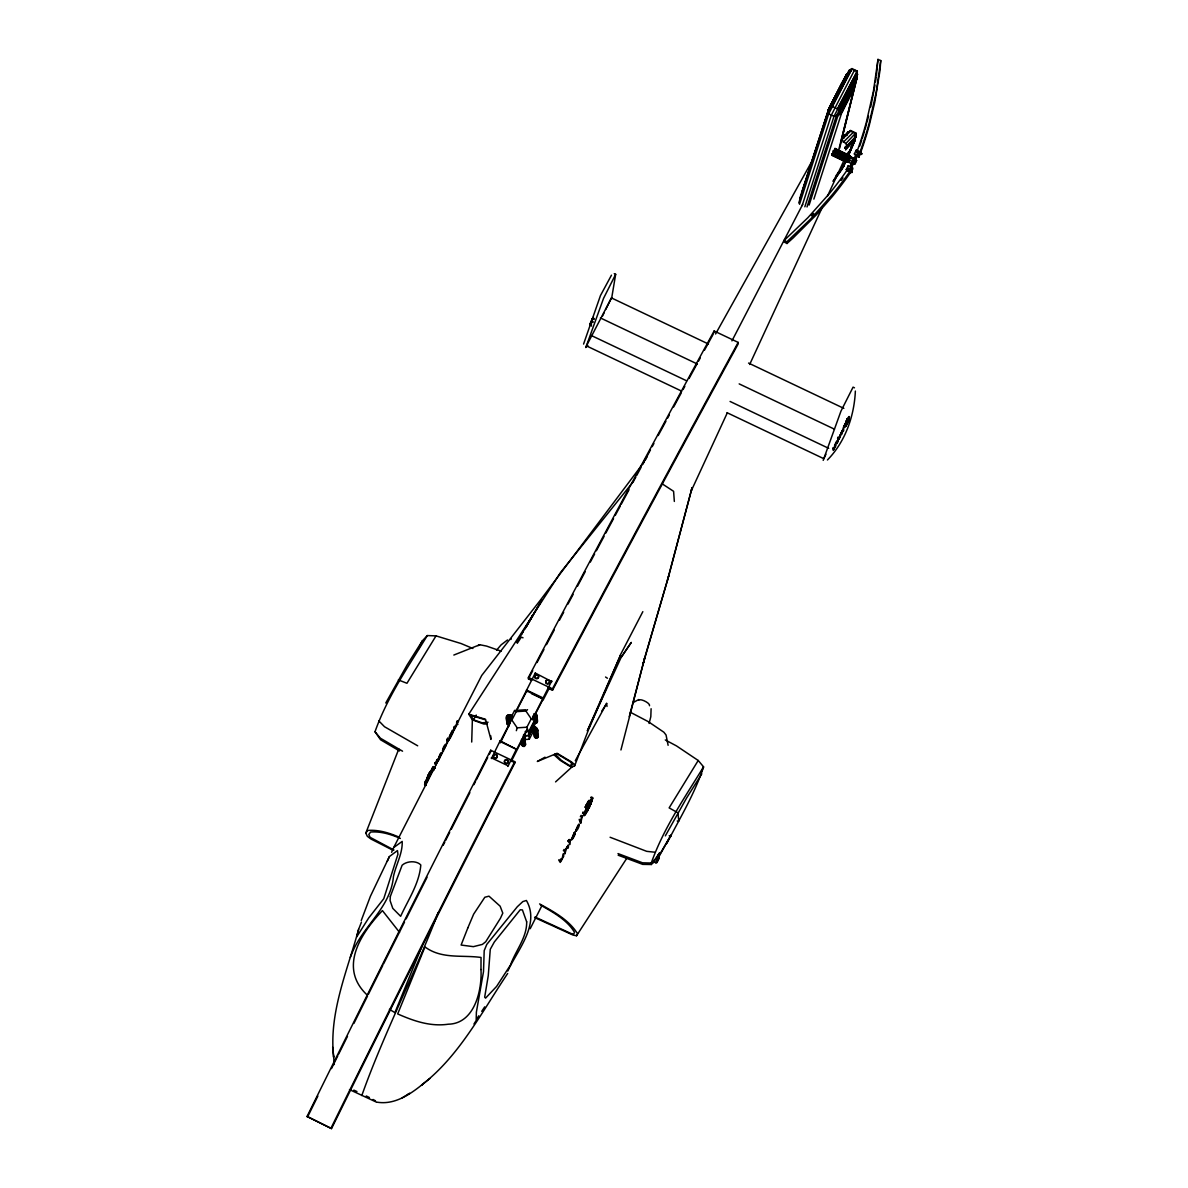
<?xml version="1.0" encoding="UTF-8"?>
<svg xmlns="http://www.w3.org/2000/svg" width="1188" height="1188" viewBox="0 0 1188 1188"><rect width="100%" height="100%" fill="white"/><g stroke="black" fill="none" stroke-linecap="round" stroke-linejoin="round"><path stroke-width="1.5" d="M446.272 744.223C445.366 742.604 440.703 751.425 443.688 750.801M457.469 723.106L457.291 720.953L458.494 721.517M831.927 154.351L851.143 163.469L855.152 163.855L856.607 160.425L853.816 158.286L834.644 149.198L835.045 148.5M845.544 423.804L846.094 424.903L848.722 419.245A5.242 0.757 -64.6 0 1 848.781 419.691L847.965 422.171A8.168 1.188 -64.6 0 1 848.47 420.359L848.484 420.344M848.499 420.433L848.499 420.552A11.301 1.648 -64.6 0 1 848.678 419.23M437.941 759.904L440.243 753.816L442.025 752.435M534.229 723.076C539.515 724.695 536.664 716.572 536.486 714.3A6.475 1.559 -34.5 0 0 534.288 714.493M585.565 810.409L587.511 806.518L585.951 805.82M848.47 418.993L848.499 418.087M431.511 770.388L433.382 770.418A6.742 0.98 -64.6 0 0 430.576 773.7A6.742 0.98 -64.6 0 0 427.398 781.422M471.71 742.04L472.364 719.854L468.755 714.196L560.513 572.527L633.115 481.853M651.098 708.731L650.816 716.691L649.094 723.477M332.67 1047.252L333.694 1057.201C328.586 1013.23 347.297 970.908 358.598 929.402L361.434 922.14M433.071 767.374L432.432 767.819L434.927 768.294M591.921 798.291L590.718 797.727M582.996 811.953C582.996 815.562 585.61 809.563 584.021 813.528M849.346 417.879C848.306 421.681 848.9 420.507 848.841 420.003M433.16 768.294L433.1 768.71A6.965 1.01 -64.6 0 1 432.536 768.725L433.16 768.294A7.455 1.084 -64.6 0 1 433.754 766.676L434.897 767.997M427.22 781.14L426.032 780.575A6.4 0.936 -64.6 0 1 425.319 782.847L425.69 780.739L426.715 782.209M855.36 391.075L855.212 393.881C853.533 418.161 844.623 442.426 827.442 459.979M441.253 753.638L440.911 755.108M424.621 784.288L425.423 783.932A7.455 1.084 -64.6 0 0 424.621 784.288L425.913 785.223M590.881 801.291L590.881 801.261A13.157 1.916 -64.6 0 1 590.807 801.855M585.105 811.656L585.639 810.795M713.988 332.759L714.122 330.977L738.179 342.411L738.045 344.193A4575.018 665.176 -64.6 0 0 552.494 690.287L547.683 688.001M583.575 344.075L600.46 295.56L611.478 275.171M877.977 59.4L873.418 91.268L866.394 122.067A385.684 371.295 -6.1 0 1 856.919 151.782L859.681 153.044L859.86 154.707A386.041 371.636 -6.1 0 0 869.349 124.963L874.843 101.945L880.026 70.315L880.754 60.573L877.977 59.4L876.402 75.542M880.754 60.573L876.195 92.471L869.17 123.3A386.041 371.636 -6.1 0 1 859.681 153.044M582.269 815.978L580.739 823.373L580.486 821.071L579.789 821.992L582.269 815.978L581.081 815.399L580.368 816.705M426.388 781.125L427.116 778.704L426.462 779.833M851.187 170.879L850.786 172.809L852.821 168.889L851.039 166.959L857.112 155.227L858.894 157.172L857.112 155.227M860.661 152.524L860.35 153.282L860.706 152.48M433.724 767.73L434.214 768.443A6.4 0.936 -64.6 0 1 433.353 769.304L433.709 768.19M521.963 742.946C525.378 753.534 525.69 737.941 524.695 733.605M845.5 423.878L846.673 421.057A19.483 2.836 -64.6 0 1 846.673 420.537L846.302 420.908M592.248 319.423L592.129 319.587A13.588 1.975 -64.6 0 0 592.055 320.032L591.238 322.542M506.474 716.423L506.504 716.245A6.475 1.485 27.4 0 1 511.33 717.121M506.979 715.8L507.009 715.621A6.311 1.44 27.4 0 1 511.716 716.468L512.384 716.78M507.692 715.399L507.721 715.235A5.851 1.337 27.4 0 1 512.087 716.022L512.726 716.319M508.509 715.31L508.538 715.146A5.168 1.173 27.4 0 1 512.384 715.859M579.269 819.319L579.254 820.151M350.312 957.365L352.019 953.088C363.216 925.526 390.748 907.513 393.436 876.61C395.856 864.909 402.747 853.519 402.183 841.431L393.703 847.534L391.624 852.316M875.452 81.898L876.18 77.146M591.03 324.294L591 324.443A5.242 0.757 -64.6 0 0 591.045 324.933M426.893 781.303L426.358 783.13L425.542 781.793M592.218 319.839L591.921 320.315A16.914 2.465 -64.6 0 0 591.966 320.73C591.312 322.943 591.134 319.795 592.782 321.399L591.446 320.834L592.574 321.621M590.302 323.685L590.288 323.834A6.608 0.965 -64.6 0 0 590.347 324.547L590.481 324.576A10.781 1.574 -64.6 0 0 590.302 323.685L591.505 324.265M844.817 424.799L844.831 424.665A10.781 1.574 -64.6 0 1 844.995 425.542L844.906 425.542A6.608 0.965 -64.6 0 1 844.817 424.799M611.686 298.025L615.666 274.309L614.27 273.641M846.168 424.591L846.539 423.448M591.446 321.532L592.738 322.082M874.962 85.076L870.73 106.935M846.539 420.923L846.48 420.775A6.697 0.98 -64.6 0 0 846.212 421.428L846.302 421.309M358.598 929.402L356.697 936.872L368.74 917.908L383.769 898.692L397.935 854.217L397.475 850.563L389.367 856.593L370.404 896.287L361.256 920.507M849.257 417.894L849.316 417.597A7.054 1.025 -64.6 0 0 849.301 416.943A12.266 1.782 -64.6 0 0 849.078 418.577L849.257 417.894A9.638 1.396 -64.6 0 0 848.811 419.973M425.185 782.268L425.69 780.739M450.237 738.149L453.103 732.387L451.856 731.437L452.539 730.13L453.727 730.709M658.301 857.795L671.101 834.971L657.736 857.795M849.672 156.578L848.336 156.994L847.801 155.494M848.752 156.222L848.336 156.994M849.153 156.489L848.395 155.361M849.539 155.777L850.311 157.276L849.925 156.608M850.252 157.677L850.489 156.786M848.425 419.616L847.965 420.908M591.966 320.73L591.891 320.849A17.983 2.614 -64.6 0 1 591.936 320.448L591.713 320.567A6.178 0.906 -64.6 0 1 591.891 319.958L592.129 319.097L591.045 323.938M845.604 423.136L847.267 418.889L848.559 418.547M429.789 775.378L428.764 774.428A10.024 1.455 -64.6 0 0 428.259 776.061L428.304 776.21A9.43 1.366 -64.6 0 0 428.185 776.744L427.235 778.704M840.168 88.105L841.045 84.541L849.286 70.33L851.989 68.607L857.32 71.132L856.815 78.571L839.619 148.352M845.945 77.398L846.821 73.819L829.076 107.9L799.702 198.574M848.41 73.894L849.286 70.33L850.771 70.998L849.286 70.33L828.006 112.266L798.737 203.029M838.416 151.069L856.815 78.571L837.926 115.726L809.117 205.064M840.896 141.862L857.543 74.265L856.103 73.522L857.543 74.265L836.263 116.186L807.008 206.964M666.706 843.614C679.729 818.487 694.713 793.777 703.578 766.854L698.217 760.483L676.521 745.93L665.295 739.946M434.63 767.968L433.323 766.602A5.628 0.817 -64.6 0 0 433.293 767.849L434.496 768.428M620.938 749.97L645.025 656.667L668.814 575.631L692.025 487.882L691.253 490.852L727.071 413.35M428.229 776.18L427.591 777.383A6.95 1.01 -64.6 0 0 427.294 778.289L427.249 778.482M866.973 122.216L868.562 116.142M428.363 775.927L428.972 774.457L429.848 775.526M629.239 716.765L645.025 656.667L643.347 663.112L668.814 575.631M667.493 580.011L692.025 487.882M847.386 420.181L847.519 419.824M592.693 318.993L593.406 317.374M846.688 423.878L847.014 422.557M847.386 418.933L847.222 419.438A12.934 1.886 -64.6 0 0 846.985 419.527L847.801 418.295M424.888 782.877L425.126 783.62A5.628 0.817 -64.6 0 0 424.888 782.877L426.076 783.441A5.628 0.817 -64.6 0 1 426.195 783.412M583.724 813.78L583.961 814.537A5.628 0.817 -64.6 0 0 583.724 813.78L582.536 813.216M592.456 318.993L592.827 318.028A6.98 1.01 -64.6 0 0 592.767 318.206L593.955 319.141M592.708 318.74L593.97 318.77L592.678 318.176M508.033 724.918L507.425 719.171A4.366 0.995 27.4 0 1 510.187 719.423A3.549 0.817 27.4 0 0 508.226 719.26L508.82 725.111L506.979 723.744L507.603 721.562M534.927 734.555L534.719 737.421L537.689 737.6L537.629 729.447A5.851 1.337 27.4 0 0 532.981 725.957L532.343 725.645M832.298 154.292L832.847 152.435L855.048 162.815L856.607 160.425M839.857 157.885L842.351 153.059L844.772 153.995L842.099 159.177L839.857 157.885L840.555 157.321M851.143 163.469L853.816 158.286M854.603 164.3L855.048 162.815M449.851 736.085L450.653 734.184M516.335 730.679L517.211 727.843L511.865 720.077L516.216 711.671L525.913 711.048L527.531 709.652M428.645 774.947L428.675 774.873A9.43 1.366 -64.6 0 1 428.927 774.101L430.026 775.215M591.297 321.324L591.579 320.433M427.65 780.397C430.279 776.313 424.755 778.704 428.007 779.625M590.733 802.152L589.723 804.796M802.123 191.535L829.076 107.9M799.509 204.291L828.675 113.84L851.989 68.607L832.031 106.356L830.278 105.747L827.932 110.974L828.675 113.84L833.991 116.365L841.386 113.751L856.815 78.571L837.926 115.726L842.277 111.776L853.355 90.392M802.182 205.554L831.333 115.102L854.647 69.869M804.84 206.816L833.991 116.365L857.32 71.132L839.114 109.831L840.258 110.499M813.869 199.124L841.386 113.751M433.293 767.849L433.323 766.602M429.551 773.908L431.437 770.18M430.739 774.487L431.244 773.15M433.486 768.131L433.754 766.676M847.801 418.458L847.43 419.884A16.914 2.465 -64.6 0 0 847.326 419.75M426.626 779.328L427.502 777.472M592.173 320.003L591.966 320.24A15.399 2.242 -64.6 0 1 592.055 319.706L592.04 319.513M656.578 859.667L658.375 854.484M657.647 858.211L659.459 853.014M847.653 418.755L847.4 419.438A17.983 2.614 -64.6 0 1 847.504 419.72L847.386 419.587A15.399 2.242 -64.6 0 0 847.193 419.498L847.029 419.349M425.868 782.253L425.839 783.486A7.262 1.054 -64.6 0 0 425.898 783.174M399.554 750.965L380.546 739.753L375.007 731.749C387.229 697.163 408.256 666.602 427.324 635.565L436.026 635.877L461.093 643.54L472.869 648.485M618.161 855.212L642.723 864.374L651.41 864.508L651.262 863.037C663.483 828.467 684.511 797.89 703.578 766.854L701.262 771.769M823.195 460.365L840.941 411.182L853.073 387.139L854.469 387.808M432.477 770.878C432.001 772.616 429.685 773.908 430.516 771.205M431.704 771.769L431.199 772.764A7.811 1.129 -64.6 0 1 431.6 772.245L430.398 771.665A7.811 1.129 -64.6 0 0 429.997 772.215M588.223 801.44C586.501 804.35 591.906 801.945 588.506 801.024M589.708 801.588L588.877 803.073M588.58 805.019L590.807 801.128M431.452 772.556A8.88 1.292 -64.6 0 0 431.081 773.076L430.65 774.056L429.254 773.447A16.469 2.391 -64.6 0 1 429.551 773.18A16.142 2.346 -64.6 0 1 429.833 772.957L430.932 773.789A13.306 1.931 -64.6 0 0 430.68 773.982L429.358 773.195A8.004 1.158 -64.6 0 1 429.878 772.393L431.6 772.245M587.793 802.479L588.906 802.85L588.119 804.335A10.024 1.455 -64.6 0 1 588.743 803.801L588.877 803.741A10.024 1.455 -64.6 0 1 589.055 803.727L588.906 804.038A9.43 1.366 -64.6 0 0 588.728 804.038L588.03 805.434L586.427 804.736A16.469 2.391 -64.6 0 0 586.293 805.122M425.185 782.61L426.032 780.575M429.833 772.957L429.729 773.21A13.306 1.931 -64.6 0 0 429.492 773.403L429.492 773.403M847.801 418.904L848.425 418.755M428.764 774.428L427.65 777.026L428.17 775.838M439.59 758.36L440.199 756.845M554.113 754.885L560.112 760.305L568.8 765.696L571.799 767.121L574.65 765.8L588.52 729.729L620.181 655.895L587.332 730.843L621.146 657.365L631.229 642.5L621.146 657.365M588.298 807.528L588.268 807.588A6.296 0.921 -64.6 0 0 587.11 810.097M587.347 808.85L587.897 807.81L587.466 809.028M393.273 850.385L371.012 839.055L367.33 836.322L365.8 833.085L398.797 748.989M847.46 419.394L847.638 418.933A6.178 0.906 -64.6 0 0 847.356 419.112L847.356 419.112M429.135 776.818L427.977 775.942L428.63 774.576L429.833 775.14A9.43 1.366 -64.6 0 1 430.13 774.665M588.015 805.36L589.248 802.717L588.877 803.578M593.644 319.141L592.619 318.533M428.734 778.467L427.22 777.709L428.007 776.046M430.932 773.789L429.759 772.69L430.739 773.759A16.469 2.391 -64.6 0 0 430.457 774.027A8.955 1.307 -64.6 0 1 430.947 773.254M428.423 778.274L429.239 776.581M588.758 803.355L587.704 802.286M590.585 800.534L589.738 802.375M590.347 803.652L589.797 804.721M654.276 859.978L653.563 862.8L654.469 861.849M846.688 161.657L845.752 161.256L840.926 170.151L843.525 164.36M854.499 137.095L855.791 132.952L850.46 130.413L841.639 138.803M427.977 775.942L428.63 774.576M422.2 945.633L394.921 1012.607L389.397 1009.34M847.193 420.834L846.821 419.854A16.914 2.465 -64.6 0 0 846.702 420.404L846.658 420.344A22.527 3.282 -64.6 0 1 846.732 420.017M850.979 172.067L851.054 171.918M861.434 153.386L861.612 153.311M590.124 801.514L590.391 800.757M429.462 776.135L428.423 775.215L429.789 775.734M570.567 765.948L572.557 764.73L572.453 763.691L569.943 761.597L557.662 754.202L554.945 753.994L561.582 760.572L569.067 765.221L570.567 765.948L571.977 762.577M842.381 166.899L840.926 170.151L845.455 161.405L847.237 161.969M848.885 153.207L854.365 140.095M848.989 154.306L855.271 139.545L854.989 137.853L844.935 148.277M842.708 167.968L844.831 162.934M849.078 152.881L856.162 136.115L855.791 132.952L845.886 143.54M848.098 156.831L848.039 155.702M848.707 157.202L848.41 155.673M846.509 161.627L848.366 160.128M847.029 161.241L848.499 160.766M849.658 157.648L850.757 157.113L850.088 156.088M848.989 160.618L848.173 161.984M588.476 803.934L587.436 802.969M847.207 419.884L847.282 419.72A13.588 1.975 -64.6 0 1 847.252 419.706L847.089 419.676A11.746 1.708 -64.6 0 0 846.895 419.72L847.044 421.027M845.41 160.959L843.732 166.172L833.026 181.185M848.781 154.529L855.271 139.545L854.989 137.853L845.99 148.47M387.258 861.374L389.367 856.593M832.194 154.069L846.91 160.603M592.441 318.948L592.53 318.74A16.914 2.465 -64.6 0 0 592.366 318.755L591.921 319.557M438.224 912.503C414.701 974.115 383.754 1033.694 361.805 1095.544M842.114 139.085L847.89 132.135L846.435 135.521L847.905 132.18L850.549 131.155L855.865 133.68L856.162 136.115L851.009 147.772M842.158 167.775L843.629 164.434M848.618 154.589L855.271 139.545L845.514 149.97M845.99 161.078L843.732 166.172L834.481 179.046M587.273 809.37L586.516 811.27A8.064 1.173 -64.6 0 0 586.961 810.424L587.065 810.216M444.371 748.841L444.951 747.594M851.083 147.46L856.162 136.115L855.048 138.461M585.714 806.281L585.194 807.261L586.709 807.513A8.88 1.292 -64.6 0 1 587.6 805.33A16.469 2.391 -64.6 0 0 587.377 806.043L587.184 806.355M587.852 802.598L588.847 803.756L589.411 802.524A6.95 1.01 -64.6 0 1 589.768 802.227M587.986 802.435L587.689 803.177M586.397 807.84A6.742 0.98 -64.6 0 1 591.089 800.667A6.742 0.98 -64.6 0 1 586.724 810.973A6.742 0.98 -64.6 0 1 586.397 807.84L586.902 806.845A7.811 1.129 -64.6 0 0 586.545 807.781M657.424 860.067L657.855 859.117M429.566 773.136L429.878 772.512A8.88 1.292 -64.6 0 1 430.249 771.992L430.398 771.665M456.801 725.081L456.073 726.581M749.658 364.493L822.081 207.796M827.531 196.005L843.881 160.618M427.338 778.333L428.541 778.912M708.419 344L611.449 297.921L586.456 345.886L681.749 391.179M534.6 917.552L573.076 935.09L576.536 935.758L577.502 933.694C569.007 919.854 553.489 911.567 539.59 903.905M825.942 454.262L823.863 458.716L726.893 412.622M418.354 649.257L422.26 640.941L427.324 635.565M430.605 773.908L430.576 773.967A13.142 1.916 -64.6 0 0 430.279 774.383L430.368 775.125M429.12 774.16L429.417 773.477A13.142 1.916 -64.6 0 0 429.091 773.804L429.224 775.111M586.917 803.771L587.986 805.048M849.064 158.063L847.43 157.083A10.083 2.302 27.4 0 0 846.108 156.489L833.337 150.965L847.608 157.291M843.762 137.986L845.292 134.808L846.792 134.541M849.153 152.272L855.271 139.545M860.513 153.683L860.543 153.905M851.974 172.542L852.152 172.468M393.703 847.534L481.719 675.467L540.525 599.955L644.208 461.909M846.302 135.447L847.905 132.18M846.48 425.052L848.663 421.057L845.366 426.789L845.96 425.868A6.579 0.95 -64.6 0 1 846.153 425.705L845.886 425.363A8.168 1.188 -64.6 0 1 846.539 424.918M455.88 726.492L457.291 720.953M602.45 316.157L604.098 312.845M605.731 309.519L611.449 297.921M438.016 760.379L439.025 758.687M435.268 762.666L434.823 763.557L437.362 759.414L438.595 760.335M436.456 763.245L436.026 764.122L437.867 760.973M440.585 756.043L441.446 754.38M429.254 774.383L429.165 774.561M530.204 928.704L541.49 906.459M385.773 702.999L407.039 665.131L422.26 640.941M615.666 274.309L603.549 298.351L585.788 347.535L587.852 345.47M446.926 739.738C450.207 741.431 445.01 740.302 447.683 738.297L448.93 739.381L447.683 738.297M446.985 740.258L447.728 738.802M447.327 743.406L447.03 740.748L447.787 739.307L448.975 739.872M453.712 727.873L454.455 726.417L455.657 726.997L454.9 728.437L453.712 727.873L453.994 730.531L454.662 729.239M436.739 761.033L437.362 759.414M437.897 761.256L438.565 759.978M449.97 738.283L449.227 739.738L449.242 736.798L451.856 731.437M509.207 725.868L508.761 721.71L514.582 710.498L525.675 709.771M491.416 758.583L500.133 740.822L516.721 749.435L527.413 728.808M515.844 711.434L535.268 673.047L551.856 681.66M510.914 720.953L500.222 741.594L500.133 740.822M510.142 723.047L500.356 742.856M516.721 710.35L526.596 691.297L526.67 692.069M841.045 84.541L827.932 110.974L846.821 73.819L830.278 105.747M523.745 736.1L529.299 735.417L526.893 727.219L531.244 718.814L525.913 711.048M507.915 766.438L516.646 748.678M532.358 719.275L551.781 680.887M527.472 729.313L511.256 761.523M532.402 719.779L543.109 699.153L531.541 693.658M549.539 686.738L547.906 689.278M549.584 687.555L543.183 699.91L543.109 699.153M532.625 717.077L534.674 720.047L528.853 731.273L525.155 731.511M528.972 732.447L534.793 721.22M731.942 340.882L802.672 204.41M532.001 729.803L528.912 735.758L529.284 739.233L524.116 739.575M532.625 729.001L529.299 735.417L523.745 735.773M529.284 739.233L533.917 730.293M848.039 171.503L846.242 169.572L848.277 165.637L849.94 166.439L856.013 154.707L854.35 153.92L856.385 150L858.167 151.945M857.261 153.698L858.048 150.787M850.073 167.582L851.588 164.657M849.004 170.879L849.91 169.112L848.826 168.592L847.905 170.359L846.242 169.572M853.43 163.706L851.157 168.102L851.039 166.959M854.959 160.781L857.231 156.385M852.702 167.746L850.667 171.666L851.172 170.864M858.775 156.029L860.81 152.094L859.147 151.307M858.894 157.172L860.81 152.094M620.136 655.42L642.842 611.657M564.107 849.39L563.424 850.697L564.627 851.261L564.909 853.92L566.587 847.89L567.448 846.569L567.745 848.44L568.503 846.985L568.235 844.995L564.627 851.261M568.933 840.094L568.176 841.535L569.379 842.099L569.661 844.757L570.121 840.659L569.379 842.099M568.116 841.045L569.319 841.609L570.017 839.649L568.874 839.589M569.319 841.609L570.017 839.649M559.86 860.454L560.617 859.013L560.87 860.869L561.776 859.577L563.454 853.533L563.736 856.192L560.231 862.443L558.657 859.889M665.339 835.862L686.605 797.994L701.811 773.819M429.061 775.274L428.616 776.106M586.679 805.167L586.337 805.212A13.142 1.916 -64.6 0 1 586.59 804.41L587.926 806.296L587.941 804.692A9.43 1.366 -64.6 0 1 588.253 804.365L588.283 804.35M587.867 805.657L586.13 805.672M649.509 705.731C650.608 703.296 640.184 698.009 638.817 700.296M832.031 106.356L837.347 108.88L857.32 71.132M587.822 805.256L586.323 805.241M587.837 805.345L587.496 805.954A13.306 1.931 -64.6 0 0 587.258 806.667L585.684 806.177L587.258 806.667M587.585 806.281L586.308 804.855M428.512 776.313L428.927 774.101M445.292 746.91L445.856 745.886M843.554 138.001L845.292 134.808M587.154 809.266L586.724 810.038M429.358 773.195L429.997 772.052M575.274 760.751L606.667 703.385L606.994 706.459M442.426 750.593L445.5 745.619M645.114 460.291L646.925 457.053M715.577 333.991L813.141 159.103M428.185 776.744L428.036 777.011A10.024 1.455 -64.6 0 1 428.155 776.477L427.22 777.709M830.858 105.91L851.989 68.607M516.884 642.396L519.646 637.6M521.502 634.407L532.58 615.25M526.18 626.967L541.876 600.029L525.096 628.333M525.081 628.808L533.367 614.641M488.06 722.2L482.18 722.839L473.448 719.779L476.225 715.042M520.433 636.204L523.225 631.481M587.525 805.806L587.54 805.776A13.142 1.916 -64.6 0 1 587.793 804.974M586.293 805.39L587.496 805.954M588.906 802.85L588.639 803.534M592.248 319.32L592.159 319.468A12.934 1.886 -64.6 0 1 592.203 319.067M507.662 973.462C481.541 1012.325 459.311 1056.102 421.517 1085.119L429.863 1078.496M436.026 635.877L406.949 683.278L398.351 679.922M601.781 711.152L606.667 703.385M698.217 760.483L669.141 807.885L677.903 812.8L678.794 821.086L677.219 820.982M434.214 769.334A6.965 1.01 -64.6 0 1 433.739 769.289C430.858 769.631 433.071 766.468 434.229 768.517M659.37 853.103L651.41 864.508M473.953 1024.011L476.18 1020.507L476.373 1012.191L483.501 971.635L484.199 950.623L486.783 944.415L517.315 906.741L522.824 901.588L526.403 900.474C540.317 924.546 517.433 950.058 507.825 971.027M517.285 643.302L521.235 637.169L523.017 637.793M441.847 753.682L442.53 752.687M428.289 775.541L429.64 775.972M576.536 935.758L626.477 858.761M846.702 159.534L845.381 159.816M845.485 159.949L846.999 159.548M846.866 160.009L845.648 159.994L846.554 160.157M847.43 159.667L845.93 160.053M847.252 160.276L845.93 160.662A10.841 7.796 16.7 0 1 844.52 160.157L832.045 154.024M847.905 159.875L846.895 160.38M847.712 160.514L846.005 161.301M847.816 161.687L848.752 160.38M849.049 160.781L848.113 161.375M451.098 733.367L451.871 732.595L452.064 734.243M425.868 783.887L424.814 784.912A8.509 1.233 -64.6 0 1 425.913 783.56M476.789 1018.799L478.779 1015.814M481.734 1011.33L484.704 1006.86M846.405 160.796L848.41 160.855M846.465 161.39L847.757 161.152M848.811 161.776L847.965 162.236M835.535 176.418L838.669 171.874M534.318 725.333L535.12 724.205L534.377 717.641L532.818 717.879M845.618 426.136L845.529 426.254A9.638 1.396 -64.6 0 0 844.906 426.433M428.126 775.764L429.566 776.492M833.412 181.155L842.114 169.127M365.8 833.085L367.745 830.442C378.69 829.566 389.516 832.981 399.435 837.302M845.737 426.477L844.95 426.596M425.913 784.229L425.497 784.629A7.529 1.099 -64.6 0 1 425.972 783.813M591.134 321.993L592.649 322.438M432.566 769.319L432.803 770.047A7.262 1.054 -64.6 0 1 432.566 769.319L433.769 769.883A7.262 1.054 -64.6 0 0 433.754 770.314M496.554 650.192L501.128 644.846L507.499 639.976M591.357 321.636L592.589 322.438M841.787 139.679L850.549 131.155M843.213 142.278L853.207 132.417M844.906 148.069L856.162 136.056M846.435 154.336L851.232 149.213M811.434 215.815L813.661 213.469M589.189 800.192L588.669 800.816L589.857 801.38M655.657 863.141L656.266 859.77L658.642 856.459M842.96 137.823L846.732 133.917L841.802 139.026M846.895 160.172L846.465 159.89M848.277 161.316L847.311 161.271M593.451 317.107L592.396 319.037M555.568 781.897L571.799 767.121M784.169 240.422L807.914 217.671L829.283 193.689A385.684 371.295 -6.1 0 0 848.262 168.503L850.979 169.839L851.157 171.518A386.041 371.636 -6.1 0 1 832.149 196.733L816.334 214.85L793.153 237.927L786.991 243.495L784.347 242.085L784.169 240.422L786.812 241.832L786.991 243.495M786.812 241.832L810.587 219.067L831.971 195.055A386.041 371.636 -6.1 0 0 850.979 169.839M423.403 1083.649C410.469 1094.148 394.98 1105.003 377.339 1102.226M842.099 159.177L842.841 158.568M632.892 702.732L638.743 699.524M847.326 161.538L845.737 160.87A10.083 7.262 16.7 0 1 844.445 160.439A11.108 7.989 16.7 0 0 845.915 160.9A10.841 7.796 16.7 0 1 844.445 160.41L846.331 161.093M588.431 804.217L587.228 803.474M849.583 159.207L833.278 151.128M408.019 1094.297L409.652 1093.302L402.257 1097.801M841.802 167.345L843.732 166.172L843.035 164.983M434.511 767.166L434.585 767.121A5.628 0.817 -64.6 0 0 434.363 768.057M592.159 797.504L592.144 798.767A5.628 0.817 -64.6 0 1 592.159 797.504L591.179 796.94M545.025 757.187L537.318 761.478L557.098 753.281L571.294 761.775L574.517 764.463L574.65 765.8M508.761 721.71L511.865 720.077M478.022 645.619L479.818 644.742L486.531 646.079L501.158 651.158M846.272 160.217L847.712 160.662M453.831 655.048L479.818 644.742M847.98 162.073L848.826 161.063L847.905 161.405M532.759 717.329L533.62 717.344M848.395 161.42L847.103 161.91M511.33 638.624L510.87 639.5M834.644 149.198L847.564 154.96M517.211 727.843L526.893 727.219M846.658 161.167L844.876 160.291M847.593 161.717L831.912 154.485M849.762 159.103L846.45 157.247M487.377 724.012L483.754 724.012L472.364 719.854M651.262 863.037L642.56 862.815L617.983 853.578M847.593 161.984L846.108 161.761A10.083 9.563 51.3 0 1 844.713 161.182L832.105 155.093M468.755 714.196L485.521 719.26L490.926 739.426L490.778 735.817M847.994 161.375L846.331 160.662M845.158 146.852L846.42 146.584L846.45 144.297L842.129 140.199M655.137 852.256L646.688 851.336L610.097 837.258M846.212 160.425L845.307 160.053M846.613 161.241L845.678 160.588M605.553 677.026L607.395 678.229M845.797 160.87L845.024 160.647M846.509 162.088L845.856 161.835A10.083 9.563 51.3 0 1 844.534 161.316L832.001 155.361M846.851 161.019L845.069 160.573M510.246 719.215L509.043 719.186L509.34 722.141M845.143 160.41L846.405 161.063M376.626 1102.226L349.48 1089.589M845.589 160.811L844.802 160.558M845.841 161.226L844.594 161.033L845.722 161.657M531.244 718.814L534.674 720.047M845.336 160.276L844.653 159.994A10.083 7.262 16.7 0 0 845.901 160.529M485.105 719.72L470.864 715.399L473.448 719.779M511.657 718.176L510.989 717.864A6.311 1.44 27.4 0 0 506.281 717.017L506.875 722.957M511.375 718.903L510.751 718.606A5.851 1.337 27.4 0 0 506.385 717.819L506.979 723.744M353.846 1090.124L356.949 1091.534M400.341 838.461C391.045 834.347 380.873 831.214 370.611 832.045L368.785 834.511L370.107 837.332L393.956 849.984M851.41 68.949L856.726 71.488M857.142 152.554L858.36 154.217M856.147 155.866L854.35 153.92M834.986 148.396L850.044 155.925L849.286 155.539M834.822 148.678L847.475 154.603M834.733 148.856L847.386 154.767M834.897 149.688L842.678 153.4M834.822 149.866L842.544 153.712M834.748 150.104L842.53 153.816M834.095 150.03L856.058 160.87M833.516 150.638L846.316 156.771M852.984 160.573L854.068 161.093M833.234 151.262L846.272 157.573M832.135 153.861L844.727 159.816M832.179 154.915L844.787 161.019M748.544 363.068L843.836 408.36M600.415 317.939L697.371 364.018M739.174 383.887L834.466 429.18M590.213 324.755A12.266 1.782 -64.6 0 1 590.659 325.111L590.317 325.23A7.054 1.025 -64.6 0 1 590.213 324.769L591.401 325.349M591.55 326.076L591 325.289A9.638 1.396 -64.6 0 0 590.377 325.467M591.297 335.506L686.605 380.799M730.071 401.455L828.704 448.336M714.122 330.977A4579.488 665.829 -64.6 0 0 528.408 677.412L552.465 688.847L552.494 690.287M528.408 677.412L528.437 678.853L531.645 680.382M526.462 690.035L542.961 697.876M526.536 690.807L543.05 698.648M501.871 742.381L515.072 748.663M456.548 722.393L457.9 724.442M490.674 750.222L514.731 761.657L514.968 762.711A4575.018 665.176 -64.6 0 0 331.526 1128.6L307.068 1116.438A4579.488 665.829 -64.6 0 1 490.674 750.222L490.911 751.276A4575.018 665.176 -64.6 0 0 489.293 754.454M451.9 731.823L453.103 732.387M669.215 835.743L670.789 836.5M510.157 760.424L514.968 762.711M587.837 802.049L589.04 802.628M491.327 757.825L507.84 765.666M587.035 803.474L588.357 804.276M586.753 804.128L587.941 804.692M585.55 806.474L586.753 807.038M447.03 740.748L448.232 741.312M434.674 763.379L436.323 764.716L435.09 763.795M432.417 767.775L433.605 768.339M430.992 770.715L432.194 771.279M430.145 771.814L431.333 772.393M429.878 772.393L431.081 773.076M429.091 773.804L430.279 774.368M568.072 840.525L569.26 841.089M427.843 776.239L429.046 776.804M427.591 777.175L428.823 777.828M427.086 778.066L428.289 778.63M426.551 779.551L427.754 780.115M425.126 783.62L426.329 784.199M424.814 784.912L426.017 785.476M535.075 917.047L571.339 933.634L573.685 934.08L574.517 932.298C566.943 919.705 552.925 912.221 540.481 905.063M307.068 1116.438L331.526 1128.6M630.279 712.221L648.188 721.591L663.869 732.209L666.052 735.001L668.116 745.292M846.153 156.43L846.925 156.816M532.551 725.838L532.981 726.046A3.549 0.817 27.4 0 1 533.783 726.492M532.031 726.12L532.714 726.462A6.311 1.44 27.4 0 1 537.733 730.219L537.793 730.442M531.675 726.774L532.373 727.115A6.475 1.485 27.4 0 1 537.511 730.976L537.585 731.214M531.318 727.516L531.986 727.858A6.311 1.44 27.4 0 1 537.006 731.615L537.689 737.6M531.006 728.229L531.645 728.541A5.851 1.337 27.4 0 1 536.293 732.031L536.976 738M530.798 728.793L531.378 729.18A5.168 1.173 27.4 0 1 535.491 732.164L536.159 738.104M530.798 729.209L531.244 729.432A3.549 0.817 27.4 0 1 534.051 731.541L534.719 737.421M366.275 1095.975L369.379 1097.504M847.326 154.633L849.732 155.643M847.118 155.064L847.935 155.39M846.391 157.009L847.846 158.672M846.732 156.979L848.603 158.123L847.712 157.232M845.886 156.935A10.841 2.48 27.4 0 1 847.267 157.618L848.232 157.915M845.811 157.083A10.083 2.302 27.4 0 1 847.089 157.722L848.945 158.316M531.378 729.18L533.694 731.006M837.347 108.88L839.114 109.831M524.235 742.351L525.645 744.148M373.106 1099.479L375.467 1100.816M845.975 156.757A11.108 2.539 27.4 0 1 847.386 157.455L849.598 158.776M846.747 157.41L847.46 158.197M846.717 157.588L847.876 158.316M531.927 728.823L532.907 729.447M402.554 751.187L380.368 738.194L375.007 731.749M847.965 157.38L849.598 158.568M848.202 158.331L849.272 158.761M846.851 157.662L848.306 158.925M417.686 745.812L384.511 726.729L378.883 720.953M846.97 157.737L848.796 159.118M847.727 155.168L848.811 156.163M848.737 155.836L849.064 156.059A11.108 7.989 16.7 0 0 848.618 155.851L848.885 156.311M661.835 483.605L673.596 491.312L674.339 501.44M848.841 155.049A10.083 9.563 51.3 0 0 847.608 154.336A11.108 10.529 51.3 0 1 848.945 155.064L849.346 155.316M514.582 710.498L516.216 711.671M537.258 734.258L538.416 736.204M849.836 155.821L850.549 156.757M850.029 157.276L849.583 156.267M399.539 932.372L382.417 910.587C360.558 933.709 338.625 967.492 366.528 994.415M533.501 730.011L534.303 736.738M535.981 713.929L535.907 713.75A6.311 1.515 -34.5 0 0 533.768 713.929M536.857 716.022L536.798 715.859A5.851 1.411 -34.5 0 0 533.07 716.854M535.847 728.318L535.803 728.17A3.549 0.817 27.4 0 0 534.169 726.729M849.42 156.771L849.034 155.984A10.841 7.796 16.7 0 0 848.618 155.732M856.385 150L856.503 151.143M848.277 165.637L848.41 166.795M535.268 673.047L535.343 673.804M537.481 721.769L536.798 715.042A6.311 1.515 -34.5 0 0 534.065 715.473M537.154 722.512L536.545 716.75A5.168 1.247 -34.5 0 0 532.64 717.804M536.575 723.076L535.951 717.329A4.366 1.054 -34.5 0 0 532.669 718.205M538.194 736.976L537.228 728.793A5.168 1.173 27.4 0 0 533.13 725.705L532.551 725.423A4.366 0.995 27.4 0 1 536.649 728.511M535.803 723.373L535.149 717.522A3.549 0.846 -34.5 0 0 532.892 718.131M535.357 737.897L534.749 732.164A4.366 0.995 27.4 0 0 530.724 729.135M525.542 744.935L524.695 735.951M524.487 738.446L524.947 742.752M525.126 745.619L524.146 734.941M524.457 746.109L523.448 735.045M523.67 746.302L522.809 737.51M522.854 746.213L522.141 739.337M522.141 745.812L521.473 739.456M521.131 741.55L521.651 745.188M507.38 724.428L506.786 718.532A5.168 1.173 27.4 0 1 510.647 719.23M454.455 726.417L454.618 727.843M524.918 739.174L524.606 734.644M333.546 1055.924L334.318 1064.522M524.636 735.105L524.68 736.129M524.517 733.501L524.606 734.837M429.046 775.2A9.222 1.337 -64.6 0 1 428.423 776.388M429.254 773.462A8.955 1.307 -64.6 0 1 429.759 772.69M426.121 781.006A6.95 1.01 -64.6 0 1 429.789 772.334A6.95 1.01 -64.6 0 1 432.224 770.373M433.041 767.953A6.4 0.936 -64.6 0 1 432.165 768.74M432.759 770.344A8.509 1.233 -64.6 0 1 433.041 769.542M430.813 773.685A16.142 2.346 -64.6 0 1 431.021 773.522M434.719 767.953A7.455 1.084 -64.6 0 1 434.942 767.24M585.149 807.305A6.95 1.01 -64.6 0 1 585.877 805.672M587.481 802.568A6.95 1.01 -64.6 0 1 588.253 801.306M844.742 425.72A12.266 1.782 -64.6 0 1 845.188 426.076L844.846 426.195A7.054 1.025 -64.6 0 1 844.742 425.735M847.519 154.366A10.841 10.276 51.3 0 1 848.856 155.108M846.049 156.608A10.841 2.48 27.4 0 1 847.43 157.291M866.572 123.745A385.684 371.295 -6.1 0 1 864.879 129.774M864.433 131.274A385.684 371.295 -6.1 0 1 862.146 138.729M861.671 140.214A385.684 371.295 -6.1 0 1 859.696 146.124M842.99 177.858A385.684 371.295 -6.1 0 1 841.134 180.398M532.788 716.112A6.311 1.515 -34.5 0 1 533.442 715.77M509.31 715.518A4.366 0.995 27.4 0 1 512.087 715.77M510.172 715.755A3.549 0.817 27.4 0 1 510.825 715.77M535.432 675.497A1.931 1.856 -6.1 0 1 538.535 676.284A1.931 1.856 -6.1 0 1 536.56 678.749A1.931 1.856 -6.1 0 1 534.971 676.076M548.574 680.457A1.931 1.856 -6.1 0 1 549.153 683.352A1.931 1.856 -6.1 0 1 546.094 683.159A1.931 1.856 -6.1 0 1 547.089 680.353M528.437 678.853A4575.018 665.176 -64.6 0 1 532.744 670.7M537.035 662.548A4575.018 665.176 -64.6 0 1 543.911 649.524M546.495 644.653A4575.018 665.176 -64.6 0 1 554.232 630.026M559.385 620.299A4575.018 665.176 -64.6 0 1 563.691 612.191M567.983 604.083A4575.018 665.176 -64.6 0 1 573.136 594.371M577.442 586.293A4575.018 665.176 -64.6 0 1 585.179 571.755M590.332 562.072A4575.018 665.176 -64.6 0 1 594.624 554.009M596.346 550.787A4575.018 665.176 -64.6 0 1 604.083 536.308M605.806 533.085A4575.018 665.176 -64.6 0 1 613.528 518.636M615.25 515.414A4575.018 665.176 -64.6 0 1 620.403 505.791M621.265 504.202A4575.018 665.176 -64.6 0 1 629.001 489.783M633.293 481.779A4575.018 665.176 -64.6 0 1 635.877 476.982M636.738 475.393A4575.018 665.176 -64.6 0 1 641.03 467.404M642.738 464.211A4575.018 665.176 -64.6 0 1 650.475 449.866M652.197 446.673A4575.018 665.176 -64.6 0 1 653.905 443.495M658.197 435.536A4575.018 665.176 -64.6 0 1 665.933 421.235M667.656 418.057A4575.018 665.176 -64.6 0 1 669.364 414.879M673.655 406.949A4575.018 665.176 -64.6 0 1 681.377 392.693M683.1 389.53A4575.018 665.176 -64.6 0 1 684.823 386.367M689.099 378.467A4575.018 665.176 -64.6 0 1 696.821 364.256M698.544 361.107A4575.018 665.176 -64.6 0 1 700.267 357.944M704.558 350.059A4575.018 665.176 -64.6 0 1 713.127 334.333M552.465 688.847A4579.488 665.829 -64.6 0 1 738.179 342.411M307.469 1117.166A4575.018 665.176 -64.6 0 1 317.864 1096.108M331.467 1068.621A4575.018 665.176 -64.6 0 1 337.867 1055.701M338.669 1054.083A4575.018 665.176 -64.6 0 1 347.475 1036.337M353.89 1023.432A4575.018 665.176 -64.6 0 1 367.523 996.034M368.325 994.43A4575.018 665.176 -64.6 0 1 382.788 965.458M383.59 963.854A4575.018 665.176 -64.6 0 1 404.514 922.096M406.118 918.888A4575.018 665.176 -64.6 0 1 427.071 877.234M443.198 845.262A4575.018 665.176 -64.6 0 1 444.817 842.069M445.619 840.465A4575.018 665.176 -64.6 0 1 449.658 832.491M451.277 829.298A4575.018 665.176 -64.6 0 1 460.172 811.76M460.974 810.157A4575.018 665.176 -64.6 0 1 469.869 792.634M473.908 784.674A4575.018 665.176 -64.6 0 1 475.527 781.496M476.329 779.907A4575.018 665.176 -64.6 0 1 487.674 757.632M331.125 1127.872A4579.488 665.829 -64.6 0 1 514.731 761.657M480.977 969.527C482.135 990.45 474.487 1023.685 448.322 1024.205C430.442 1026.803 413.855 1021.056 397.683 1013.928L424.962 946.94C441.743 959.355 461.894 954.81 481.036 957.454L480.977 969.527M575.423 831.674C580.457 828.214 580.724 816.423 575.423 831.674M526.67 921.843C526.997 937.629 515.518 950.697 510.528 964.968L496.614 986.396L485.58 998.128L484.674 997.178L488.268 975.66L490.273 949.301L494.342 941.965L520.24 909.756L522.423 909.949L526.67 921.843M844.074 425.497L843.51 431.036L842.901 429.017L844.074 425.497M571.19 839.723C572.839 841.401 578.972 825.2 572.081 839.025C574.695 830.635 576.121 829.105 571.19 839.723M591.431 801.351L589.664 805.865A8.628 1.247 -64.6 0 1 590.778 802.895L590.792 803.118A6.356 0.921 -64.6 0 1 591.253 801.261L591.431 801.351M839.04 437.511L839.292 438.506L840.629 435.491L838.906 439.337L840.347 434.452L839.04 437.511M591.847 800.088L591.639 800.964A7.262 1.054 -64.6 0 1 591.416 800.237L591.847 800.088M835.803 443.629L835.595 446.317L835.312 443.659L837.08 440.718L837.392 442.842L837.02 443.57L836.679 441.624L835.803 443.629M591.995 799.212L591.936 799.628A6.965 1.01 -64.6 0 1 591.386 799.628L591.995 799.212M841.178 433.234L842.322 431.081L841.178 433.234M390.332 896.45L390.08 900.563L392.768 908.345L400.638 916.304C408.241 899.598 419.319 883.62 420.804 864.953C416.617 860.454 406.771 860.869 402.108 865.265L390.332 896.45M840.792 433.991C842.262 437.585 844.089 423.923 840.792 433.991M584.154 813.557L584.258 814.448A6.965 1.01 -64.6 0 0 584.615 812.681L584.199 813.854A6.4 0.936 -64.6 0 0 584.867 811.478L584.154 813.557M834.511 447.267L833.709 449.42L833.308 447.534L832.922 448.247L833.234 450.371L835.001 447.445L834.719 444.787L834.511 447.267M583.457 815.206L584.258 814.849A7.455 1.084 -64.6 0 0 583.457 815.206M425.304 783.263L425.408 783.531A6.965 1.01 -64.6 0 0 425.779 781.763L425.304 783.263M656.741 862.696L659.251 857.84L656.741 862.696M584.407 814.226L584.689 814.389A7.262 1.054 -64.6 0 0 584.704 813.171L584.422 814.062M592.634 797.846L591.995 799.91A7.455 1.084 -64.6 0 1 592.589 797.594L592.634 797.846M584.897 813.735L585.565 813.394A6.356 0.921 -64.6 0 0 584.986 813.349L584.897 813.735M848.975 418.844L848.9 419.26A14.122 2.049 -64.6 0 1 848.737 418.414L848.915 418.414A5.435 0.787 -64.6 0 1 848.975 418.844M849.019 418.146L849.004 418.28A12.326 1.797 -64.6 0 1 848.692 417.834L848.975 417.745A5.212 0.757 -64.6 0 1 849.019 418.146M590.585 324.131L590.57 324.265A5.212 0.757 -64.6 0 0 590.614 324.68L590.644 324.71A12.326 1.797 -64.6 0 0 590.778 323.403L590.585 324.131M845.114 425.111L845.099 425.23A5.138 0.743 -64.6 0 0 845.173 425.69A12.326 1.797 -64.6 0 0 845.307 424.368L845.114 425.111M438.773 757.647L441.03 753.266L438.773 757.647M590.748 324.369L590.733 324.502A5.435 0.787 -64.6 0 0 590.763 324.963L590.896 325.007A14.122 2.049 -64.6 0 0 590.852 323.908L590.748 324.369M851.796 172.052L852.167 171.339L851.796 172.052M861.404 154.425L861.775 153.712L861.404 154.425M845.277 425.349L845.262 425.482A5.435 0.787 -64.6 0 0 845.292 425.928L845.425 425.987A14.122 2.049 -64.6 0 0 845.381 424.888L845.307 425.2M592.574 798.633L591.386 801.989A8.509 1.233 -64.6 0 1 592.574 798.633M849.182 417.211L849.093 417.656A10.781 1.574 -64.6 0 1 849.049 416.528L849.093 416.543A6.608 0.965 -64.6 0 1 849.168 417.226M576.299 829.67L578.556 825.318L576.299 829.67M845.114 424.458L845.099 424.591A5.643 0.817 -64.6 0 0 845.084 424.977L845.173 424.829A8.791 1.277 -64.6 0 0 845.396 423.492L845.114 424.458M845.559 425.274L845.529 425.423A5.242 0.757 -64.6 0 0 845.574 425.898L845.901 425.779A11.301 1.648 -64.6 0 0 845.559 425.259M590.495 323.047L590.481 323.166A5.227 0.757 -64.6 0 0 590.466 323.685L590.51 323.567A6.801 0.995 -64.6 0 0 590.674 322.408L590.525 322.913M845.024 424.012L845.01 424.131A5.227 0.757 -64.6 0 0 844.995 424.651L845.039 424.532A6.801 0.995 -64.6 0 0 845.203 423.374L845.054 423.893M590.614 323.359L590.585 323.492A5.495 0.802 -64.6 0 0 590.555 324.012A8.791 1.277 -64.6 0 0 590.867 322.527L590.614 323.359M592.07 800.623L590.466 804.38A7.529 1.099 -64.6 0 1 592.07 800.623M588.743 804.41L588.075 805.865A9.222 1.337 -64.6 0 0 588.684 804.543L588.743 804.41M431.199 772.616L430.546 773.759A8.004 1.158 -64.6 0 1 431.066 772.957L431.199 772.616M467.894 927.754L461.107 945.054L473.373 946.658L482.343 944.415L485.699 941.772L500.386 918.369L502.806 913.127L500.133 906.192L488.996 896.168L484.823 897.252L473.656 914.136L467.894 927.754M589.53 807.068L589.352 807.513A5.851 0.846 -64.6 0 0 588.416 808.746L588.238 809.087A5.851 0.846 -64.6 0 0 587.407 811.27L587.199 811.553A6.415 0.936 -64.6 0 1 587.986 809.518L588.105 809.236A5.851 0.846 -64.6 0 0 587.6 810.127A10.573 1.53 -64.6 0 0 585.55 814.062L583.664 815.829A8.509 1.233 -64.6 0 1 585.031 814.27L584.422 815.503A7.529 1.099 -64.6 0 1 586.055 812.889L586.857 811.3A8.628 1.247 -64.6 0 0 585.595 812.919L585.372 814.196L587.6 810.127A6.415 0.936 -64.6 0 1 588.312 808.776L588.476 808.389A6.415 0.936 -64.6 0 1 589.01 807.276A10.573 1.53 -64.6 0 1 591.06 803.43L589.025 807.365A5.851 0.846 -64.6 0 0 588.535 808.404L588.654 808.226A6.415 0.936 -64.6 0 1 589.53 807.068M429.462 775.987L429.833 775.14L429.462 775.987M593.035 317.864L592.961 318.028A6.697 0.98 -64.6 0 1 593.035 317.864M587.095 806.251L587.021 806.578A8.004 1.158 -64.6 0 1 587.511 805.419L587.095 806.251M837.956 437.347L837.629 438.58L837.956 437.347M838.06 438.357L837.971 441.728L838.06 438.357M587.317 806.236L587.035 806.667A16.142 2.346 -64.6 0 1 587.317 806.236M591.119 799.465L591 799.658A6.4 0.936 -64.6 0 0 591.876 798.871L591.119 799.465M848.529 417.478L848.47 417.552A8.791 1.277 -64.6 0 0 848.93 417.552A5.495 0.802 -64.6 0 0 848.826 417.3L848.529 417.478M848.618 416.81L848.574 416.869A6.801 0.995 -64.6 0 0 848.885 417.092L848.945 417.047A5.227 0.757 -64.6 0 0 848.841 416.721L848.678 416.765M844.638 161.316A10.841 10.276 51.3 0 0 846.064 161.865A11.108 10.529 51.3 0 1 844.579 161.39M535.565 677.992A1.931 1.856 -6.1 0 0 538.58 676.551A1.931 1.856 -6.1 0 0 535.803 674.769A1.931 1.856 -6.1 0 0 535.565 677.992M546.569 683.219A1.931 1.856 -6.1 0 0 549.584 681.793A1.931 1.856 -6.1 0 0 546.807 679.996A1.931 1.856 -6.1 0 0 546.569 683.219M505.316 763.364A1.931 1.856 -6.1 0 0 508.33 761.939A1.931 1.856 -6.1 0 0 505.553 760.142A1.931 1.856 -6.1 0 0 505.316 763.364M505.271 762.919A1.931 1.856 -6.1 0 0 508.286 761.478A1.931 1.856 -6.1 0 0 505.509 759.696A1.931 1.856 -6.1 0 0 505.271 762.919M494.312 758.137A1.931 1.856 -6.1 0 0 497.327 756.711A1.931 1.856 -6.1 0 0 494.55 754.915A1.931 1.856 -6.1 0 0 494.312 758.137M494.267 757.677A1.931 1.856 -6.1 0 0 497.282 756.251A1.931 1.856 -6.1 0 0 494.505 754.454A1.931 1.856 -6.1 0 0 494.267 757.677"/></g></svg>
